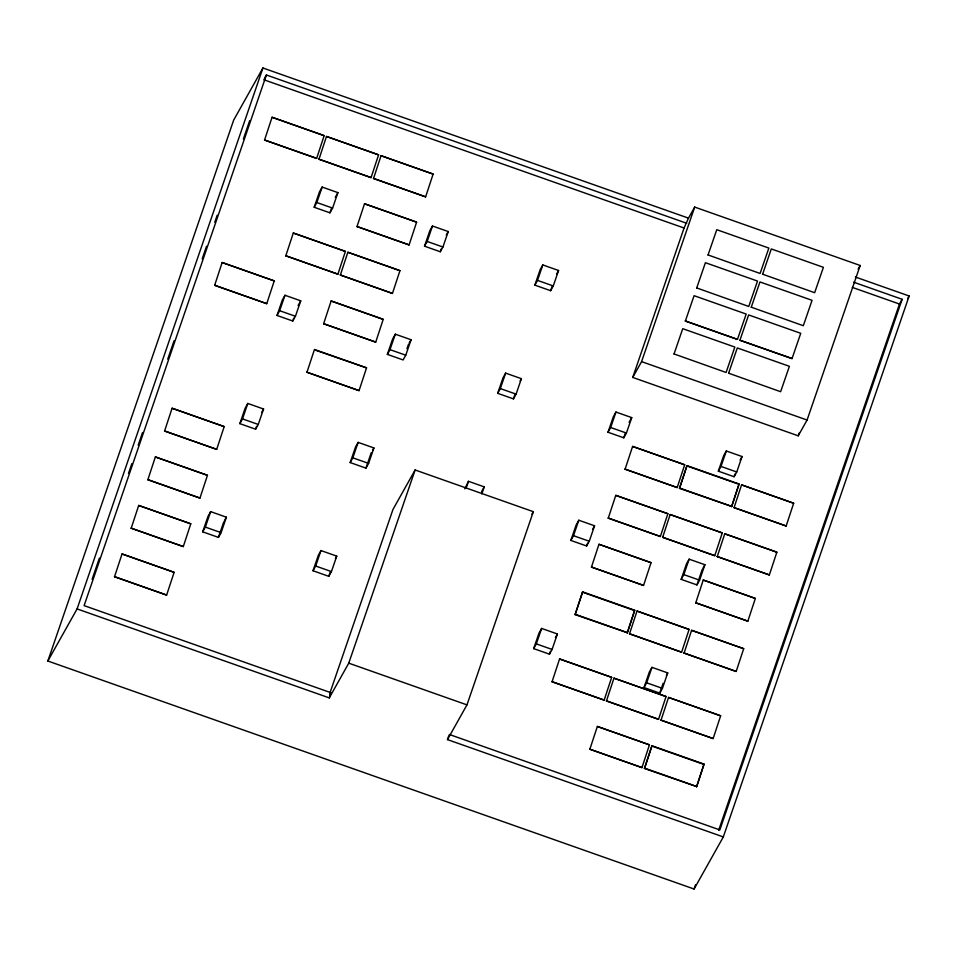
<?xml version="1.0" encoding="UTF-8"?>
<svg xmlns="http://www.w3.org/2000/svg" width="957" height="957" viewBox="0 0 957 957"><rect width="100%" height="100%" fill="white"/><g stroke="black" fill="none" stroke-linecap="round" stroke-linejoin="round"><path stroke-width="1.44" d="M114.541 576.7L122.041 553.947L174.126 572.322L166.626 595.087L114.541 576.7L166.626 595.087M131.205 528.204L138.705 505.44L190.79 523.814L183.289 546.579L131.205 528.204L183.289 546.579M147.868 479.696L155.369 456.932L207.454 475.318L199.953 498.083L147.868 479.696L199.953 498.083M164.592 430.997L172.093 408.232L224.189 426.607L216.689 449.371L164.592 430.997L216.689 449.371M214.655 285.282L222.156 262.517L274.24 280.903L266.752 303.668L214.655 285.282L266.752 303.668M264.563 140.021L272.063 117.256L324.148 135.643L316.647 158.395L264.563 140.021L316.647 158.395M285.808 255.782L293.309 233.018L345.405 251.404L337.905 274.169L285.808 255.782L337.905 274.169M318.992 159.221L326.481 136.456L378.577 154.843L371.077 177.607L318.992 159.221L371.077 177.607M306.97 372.237L314.47 349.472L366.555 367.859L359.054 390.623L306.97 372.237L359.054 390.623M323.633 323.729L331.134 300.976L383.219 319.351L375.718 342.116L323.633 323.729L375.718 342.116M340.357 275.03L347.858 252.265L399.954 270.652L392.454 293.416L340.357 275.03L392.454 293.416M357.021 226.534L364.521 203.769L416.618 222.144L409.118 244.908L357.021 226.534L409.118 244.908M373.541 178.469L381.042 155.704L433.126 174.09L425.626 196.855L373.541 178.469L425.626 196.855M552.069 681.731L559.57 658.966L611.667 677.353L604.166 700.105L552.069 681.731L604.166 700.105M575.121 614.621L582.622 591.857L634.718 610.243L627.361 632.685L575.121 614.621L582.622 591.857M591.474 567.058L598.962 544.294L651.059 562.68L643.559 585.433L591.474 567.058L643.559 585.433M608.281 518.12L615.782 495.355L667.878 513.73L660.378 536.494L608.281 518.12L660.378 536.494M625.1 469.169L632.601 446.417L684.686 464.791L677.185 487.556L625.1 469.169L677.185 487.556M627.218 633.008L634.718 610.243M589.859 749.223L597.359 726.459L649.456 744.845L641.956 767.61L589.859 749.223L641.956 767.61M606.463 700.919L613.963 678.154L666.048 696.54L658.548 719.305L606.463 700.919L658.548 719.305M629.515 633.809L637.015 611.056L689.1 629.431L681.611 652.196L629.515 633.809L681.611 652.196M662.663 537.308L670.163 514.543L722.26 532.929L714.759 555.682L662.663 537.308L714.759 555.682M679.482 488.369L686.982 465.604L739.079 483.979L731.71 506.42L679.482 488.369L686.982 465.604M695.751 602.802L703.251 580.038L755.348 598.424L747.848 621.177L695.751 602.802L747.848 621.177M644.456 768.483L651.956 745.73L704.053 764.105L696.684 786.546L644.456 768.483L651.956 745.73M661.048 720.178L668.548 697.426L720.645 715.8L713.144 738.565L661.048 720.178L713.144 738.565M731.579 506.743L739.079 483.979M684.099 653.081L691.6 630.316L743.697 648.69L736.196 671.455L684.099 653.081L736.196 671.455M717.26 556.567L724.76 533.803L776.857 552.189L769.356 574.942L717.26 556.567L769.356 574.942M734.079 507.629L741.567 484.864L793.664 503.238L786.164 526.003L734.079 507.629L786.164 526.003M696.552 786.869L704.053 764.105M855.367 277.016L909.15 295.988L723.313 836.932L694.076 889.017L47.85 661.012L233.687 120.068L262.924 67.983L688.49 218.136L694.686 207.083L860.187 265.484L807.086 420.027L798.234 435.818L632.733 377.429L684.064 228.017L688.49 218.136M47.85 661.012L77.086 608.915L262.924 67.983M92.111 579.308L99.384 558.134M128.477 473.464L131.875 463.583M138.179 445.232L142.533 432.54M167.75 359.15L174.054 340.8M202.178 258.952L206.533 246.248M214.775 222.263L217.203 215.205M243.389 138.992L249.681 120.642M686.719 223.28L266.405 74.981L84.108 605.614L331.038 692.748L329.268 697.892L77.086 608.915M202.681 531.829L207.992 516.373L210.648 511.636L226.402 517.199L221.103 532.654L218.435 537.391L202.681 531.829L205.336 527.092L210.648 511.636M239.848 423.64L245.159 408.184L247.815 403.447L263.57 409.01L258.27 424.465L255.603 429.203L239.848 423.64L242.504 418.903L247.815 403.447M277.016 315.451L282.327 299.996L284.983 295.258L300.737 300.821L295.438 316.277L292.77 321.014L277.016 315.451L279.671 310.714L284.983 295.258M314.183 207.262L319.494 191.807L322.15 187.07L337.905 192.632L332.605 208.088L329.938 212.825L314.183 207.262L316.839 202.525L322.15 187.07M218.435 537.391L223.747 521.936M255.603 429.203L256.572 426.391M292.77 321.014L293.739 318.202M329.938 212.825L331.385 208.614M313.011 570.755L318.322 555.299L320.978 550.562L336.744 556.125L331.433 571.58L328.777 576.317L313.011 570.755L315.666 566.018L320.978 550.562M350.178 462.566L355.49 447.11L358.145 442.373L373.912 447.936L368.601 463.391L365.945 468.129L350.178 462.566L352.834 457.829L358.145 442.373M387.346 354.377L392.657 338.922L395.313 334.184L411.079 339.747L405.768 355.203L403.112 359.94L387.346 354.377L390.001 349.64L395.313 334.184M424.513 246.188L429.825 230.733L432.48 226.008L448.247 231.558L442.935 247.014L440.28 251.751L424.513 246.188L427.169 241.463L432.48 226.008M328.777 576.317L330.225 572.107M365.945 468.129L371.244 452.673M406.964 348.707L408.412 344.484M440.28 251.751L441.237 248.94M329.842 693.239L392.98 509.435L415.123 469.983L533.336 511.684L466.968 704.878L447.481 739.605L723.313 836.932M329.268 697.892L348.755 663.165L415.123 469.983M464.851 488.848L468.475 481.311L484.242 486.862L481.826 493.896M497.676 393.315L502.987 377.859L505.643 373.122L521.409 378.685L516.098 394.14L513.442 398.866L497.676 393.315L500.332 388.578L505.643 373.122M534.843 285.126L540.155 269.671L542.81 264.933L558.577 270.496L553.266 285.952L550.61 290.689L534.843 285.126L537.499 280.389L542.81 264.933M466.059 488.333L468.475 481.311M513.442 398.866L514.89 394.655M550.61 290.689L552.057 286.466M447.481 739.605L448.809 735.742M533.671 648.619L538.982 633.163L541.638 628.426L557.405 633.989L552.093 649.444L549.438 654.169L533.671 648.619L536.327 643.882L541.638 628.426M570.839 540.43L576.15 524.974L578.806 520.237L594.572 525.8L589.261 541.255L586.605 545.992L570.839 540.43L573.494 535.693L578.806 520.237M608.006 432.241L613.317 416.785L615.973 412.048L631.74 417.611L626.428 433.066L623.773 437.804L608.006 432.241L610.662 427.504L615.973 412.048M632.733 377.429L641.585 361.638L694.686 207.083M549.438 654.169L550.407 651.37M586.605 545.992L587.574 543.181M623.773 437.804L625.22 433.581M674.003 354.09L682.748 328.694L734.844 347.068L726.088 372.464L674.075 353.958M696.672 288.081L705.417 262.697L757.513 281.071L748.769 306.467L696.744 287.949M708.013 255.088L716.757 229.692L768.854 248.078L760.097 273.463L708.084 254.957M685.379 321.014L694.088 295.689L746.185 314.063L737.464 339.4L685.379 321.014L737.464 339.4M728.552 373.338L737.297 347.941L789.393 366.316L780.637 391.712L728.624 373.206M751.221 307.329L759.966 281.944L812.062 300.319L803.318 325.715L751.293 307.197M762.562 274.336L771.306 248.94L823.403 267.326L814.658 292.71L762.633 274.204M739.928 340.261L748.637 314.937L800.734 333.311L792.013 358.648L739.928 340.261L792.097 358.504M644.001 687.545L649.313 672.089L651.968 667.352L667.735 672.915L662.423 688.37L659.768 693.107L644.001 687.545L646.669 682.808L651.968 667.352M681.169 579.356L686.48 563.9L689.136 559.163L704.902 564.726L699.591 580.181L696.935 584.918L681.169 579.356L683.836 574.619L689.136 559.163M718.336 471.167L723.648 455.711L726.303 450.974L742.07 456.537L736.758 471.992L734.103 476.73L718.336 471.167L721.004 466.43L726.303 450.974M659.768 693.107L663.153 683.274M696.935 584.918L702.247 569.463M734.103 476.73L735.072 473.918M798.234 435.818L799.203 432.995M694.076 889.017L695.536 884.782M718.623 830.425L899.472 304.027L902.128 299.29L853.596 282.171M902.128 299.29L719.831 829.922L449.252 734.45M272.063 117.256L324.148 135.643M222.156 262.517L274.24 280.903M172.093 408.232L224.189 426.607M155.369 456.932L207.454 475.318M138.705 505.44L190.79 523.814M122.041 553.947L174.126 572.322M326.481 136.456L378.577 154.843M293.309 233.018L345.405 251.404M381.042 155.704L433.126 174.09M364.521 203.769L416.618 222.144M347.858 252.265L399.954 270.652M331.134 300.976L383.219 319.351M366.555 367.859L315.738 350.298M632.601 446.417L684.686 464.791M615.782 495.355L667.878 513.73M598.962 544.294L651.059 562.68M559.57 658.966L611.667 677.353M670.163 514.543L722.26 532.929M637.015 611.056L689.1 629.431M613.963 678.154L666.048 696.54M597.359 726.459L649.456 744.845M741.567 484.864L793.664 503.238M703.251 580.038L755.348 598.424M724.76 533.803L776.857 552.189M691.6 630.316L743.697 648.69M668.548 697.426L720.645 715.8M264.407 78.534L266.405 74.981M335.249 197.369L337.905 192.632M298.082 305.558L300.737 300.821M261.584 412.563L263.57 409.01M224.417 520.752L226.402 517.199M446.249 235.111L448.247 231.558M409.082 343.3L411.079 339.747M372.584 450.304L373.912 447.936M335.417 558.493L336.744 556.125M556.579 274.049L558.577 270.496M329.71 695.117L331.038 692.748M520.082 381.053L521.409 378.685M481.586 491.599L484.242 486.862M531.913 514.232L533.336 511.684M629.084 422.348L631.74 417.611M592.574 529.353L594.572 525.8M555.407 637.541L557.405 633.989M740.072 460.09L742.07 456.537M858.118 269.156L860.187 265.484M702.905 568.279L704.902 564.726M666.407 675.283L667.735 672.915M907.691 298.596L909.15 295.988M263.749 79.718L684.064 228.017M852.328 287.399L899.472 304.027M316.839 202.525L332.605 208.088M427.169 241.463L442.935 247.014M537.499 280.389L553.266 285.952M641.585 361.638L807.086 420.027M279.671 310.714L295.438 316.277M390.001 349.64L405.768 355.203M500.332 388.578L516.098 394.14M610.662 427.504L626.428 433.066M721.004 466.43L736.758 471.992M686.839 465.927L737.524 483.811M679.626 488.034L731.71 506.42M242.504 418.903L258.27 424.465M352.834 457.829L368.601 463.391M573.494 535.693L589.261 541.255M683.836 574.619L699.591 580.181M582.49 592.192L633.175 610.076M575.265 614.298L627.361 632.685M205.336 527.092L221.103 532.654M315.666 566.018L331.433 571.58M536.327 643.882L552.093 649.444M646.669 682.808L662.423 688.37M651.813 746.053L703.909 764.428M348.755 663.165L466.968 704.878M644.599 768.16L696.684 786.546"/></g></svg>
